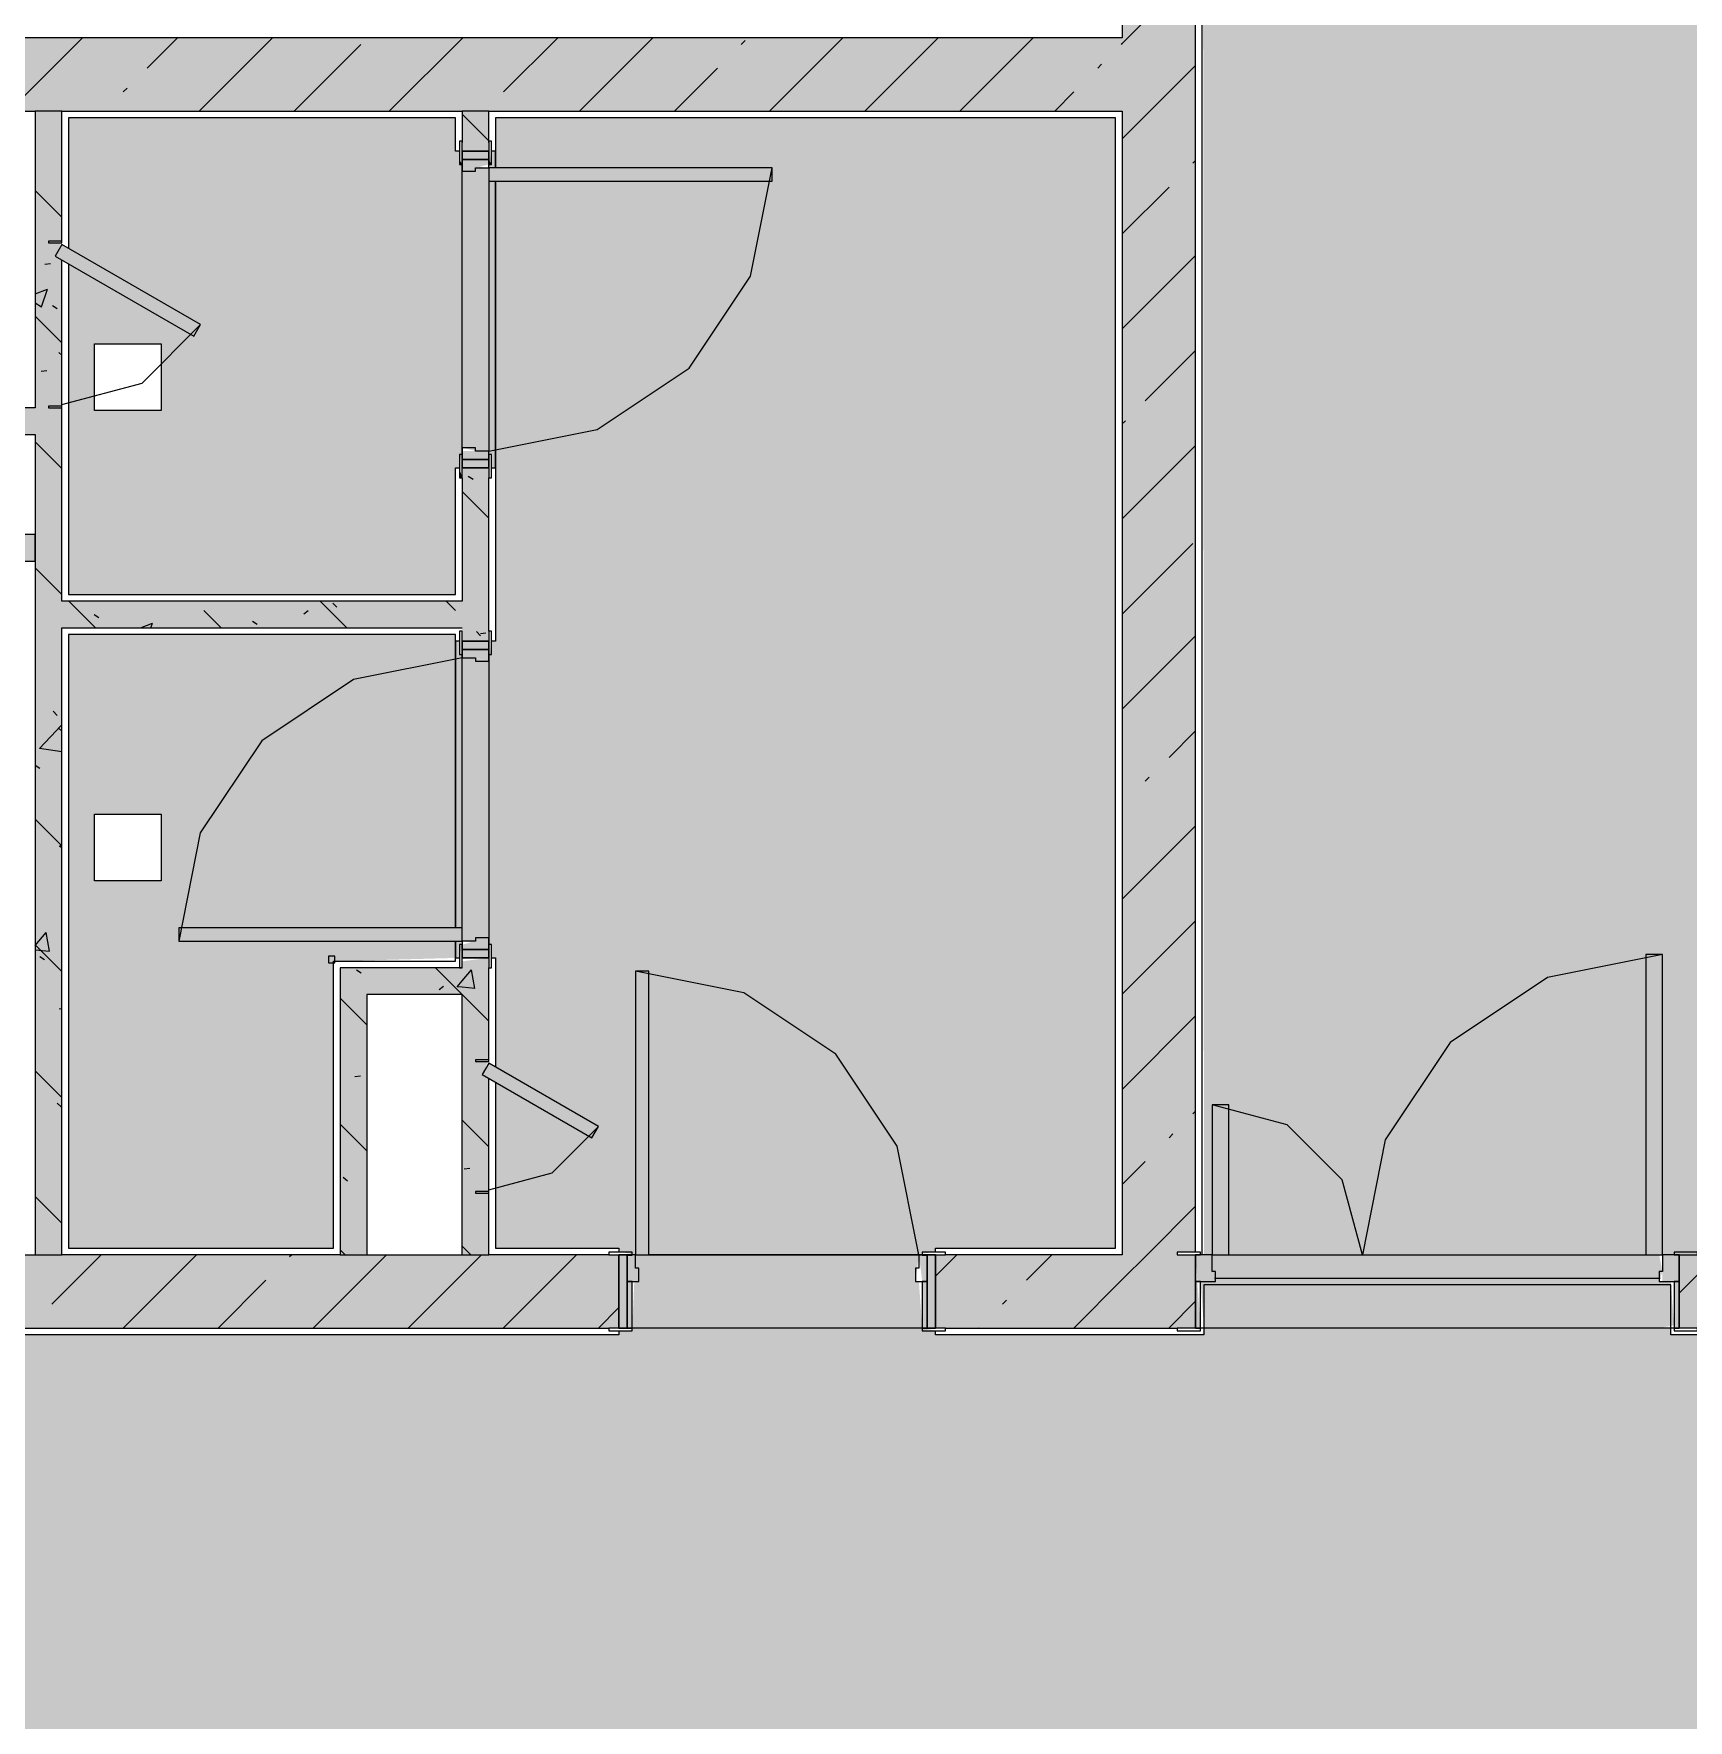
# Model space of a CAD drawing. Header units: millimetres. Extents: x -3817 to 677485, y -22715 to 103890.
# Drawn here: x -443.77 to -404.7, y -19507.63 to -19467.8 of the extents above; entities that cross this region are included whole.
import ezdxf

# ---------------------------------------------------------------- set-up
doc = ezdxf.new("R2010")
doc.units = ezdxf.units.MM
doc.layers.add('PDF _Геометрия', color=7, linetype='Continuous', true_color=0x1d1d1d)
doc.layers.add('PDF _Сплошная заливка', color=7, linetype='Continuous', true_color=0xffffff)

msp = doc.modelspace()

# ---------------------------------------------------------------- hatches: boundary and pattern name
at = {"layer": 'PDF _Сплошная заливка', "transparency": 33554559}
h = msp.add_hatch(color=256, dxfattribs=at)
h.paths.add_polyline_path([(-412.0853447175659, -19496.63265699702), (-405.6991599953435, -19496.63265699702), (-405.6991599953435, -19489.54630560814), (-405.3054836064548, -19489.54630560814), (-405.3054836064548, -19496.63265699702), (-404.2818724953436, -19496.63265699702), (-404.2818724953436, -19463.95273894147), (-397.0380586064548, -19463.95273894147), (-397.0380586064548, -19451.87829033036), (-401.5260933286768, -19451.87829033036), (-401.5260933286768, -19435.38286116369), (-414.1240461064549, -19435.38286116369), (-414.124554439788, -19437.50086533036), (-416.1712238842324, -19437.50086533036), (-416.1318474953437, -19496.63265699702), (-415.9350099953435, -19496.63265699702), (-415.9350099953435, -19493.08948199702), (-415.5413336064548, -19493.08948199702), (-415.5413336064548, -19496.63265699702), (-414.8421419397882, -19496.63265699702)], flags=0)
h.paths.add_polyline_path([(-400.4237724953437, -19449.58311394147), (-387.5895627731215, -19449.54767921925), (-387.5895627731215, -19437.50485005258), (-388.140743328677, -19437.50485005258), (-388.219454439788, -19435.37497783035), (-400.4237724953437, -19435.37497783035), (-400.4237724953437, -19446.69649033036)], flags=0)
for points in [[(-416.7617822175657, -19496.63265699702), (-416.7617822175657, -19496.5696722748), (-416.328729439788, -19496.5696722748), (-416.328729439788, -19437.34344588591), (-418.0609405508992, -19437.34344588591), (-418.0609405508992, -19496.63265699702)], [(-418.0609405508992, -19469.62570283036), (-418.0609405508992, -19467.89349171925), (-467.8229461064548, -19467.89349171925), (-467.8229461064548, -19469.62570283036), (-418.1591474953436, -19469.62570283036)], [(-443.729318328677, -19496.63265699702), (-443.0994266620103, -19496.63265699702), (-443.0994266620103, -19473.13886949702), (-443.2568891620103, -19473.04799449702), (-443.0994266620103, -19472.69644866369), (-443.0994266620103, -19469.62570283036), (-443.729318328677, -19469.62570283036), (-443.729318328677, -19496.47515283036)], [(-443.8867794397881, -19477.2632347748), (-443.729318328677, -19477.2632347748), (-443.729318328677, -19476.63338616369), (-467.8229461064548, -19476.63338616369), (-467.8229461064548, -19477.2632347748), (-444.4312641620104, -19477.2632347748)], [(-443.729318328677, -19480.25531394147), (-443.729318328677, -19479.62538060813), (-444.9103905508991, -19479.62538060813), (-444.9103905508991, -19480.25531394147), (-443.8867794397881, -19480.25531394147)], [(-433.6512697175658, -19481.82917366369), (-433.6512697175658, -19481.19924033036), (-443.0994266620103, -19481.19924033036), (-443.0994266620103, -19481.82917366369), (-433.808730828677, -19481.82917366369)], [(-433.808730828677, -19490.49116394147), (-433.6512697175658, -19490.49116394147), (-433.6512697175658, -19489.86123060813), (-436.5300086064549, -19489.86123060813), (-436.5300086064549, -19490.49116394147), (-435.7658836064547, -19490.49116394147)], [(-433.0213780508993, -19496.63265699702), (-433.0213780508993, -19492.46895838591), (-433.1788405508992, -19492.37799866369), (-433.0213780508993, -19492.02653755258), (-433.0213780508993, -19489.86123060813), (-433.6512697175658, -19489.86123060813), (-433.6512697175658, -19496.63265699702)], [(-435.9455974953435, -19496.63265699702), (-435.9001183286769, -19496.59874866369), (-435.9001183286769, -19490.49116394147), (-436.5300086064549, -19490.49116394147), (-436.5300086064549, -19496.63265699702)], [(-405.3842349953436, -19498.36486949702), (-405.0298919397881, -19498.30120560814), (-405.1086447175658, -19497.26259171925), (-405.3842349953436, -19497.26259171925), (-405.3054836064548, -19497.0263347748), (-405.3842349953436, -19496.63265699702), (-415.9350099953435, -19496.63265699702), (-415.9350099953435, -19497.26259171925), (-416.2106002731216, -19497.26259171925), (-416.1318474953437, -19498.36486949702), (-405.6991599953435, -19498.36486949702)]]:
    msp.add_hatch(color=256, dxfattribs=at).paths.add_polyline_path(points)
h = msp.add_hatch(color=256, dxfattribs=at)
h.paths.add_polyline_path([(-433.0213780508993, -19470.96339033035), (-432.8638738842324, -19470.96339033035), (-432.8638738842324, -19470.56971255258), (-432.9583502731216, -19470.56971255258), (-433.0213780508993, -19470.88463755258)], flags=0)
h.paths.add_polyline_path([(-440.7576266620104, -19481.04181949702), (-433.808730828677, -19481.04181949702), (-433.808730828677, -19478.04974171925), (-433.714254439788, -19478.04974171925), (-433.6512697175658, -19477.57731255258), (-432.9583502731216, -19477.73481671925), (-432.9583502731216, -19478.04974171925), (-432.8638738842324, -19478.04974171925), (-432.8638738842324, -19471.27831394147), (-433.0213780508993, -19471.27831394147), (-433.0213780508993, -19470.96339033035), (-433.714254439788, -19470.88463755258), (-433.714254439788, -19470.56971255258), (-433.808730828677, -19470.56971255258), (-433.808730828677, -19469.78320699702), (-442.9419224953435, -19469.78320699702), (-442.9419224953435, -19472.86616116369), (-439.8263738842325, -19474.66491810813), (-439.9838363842325, -19474.93771116369), (-442.9419224953435, -19473.22982921924), (-442.9419224953435, -19481.04181949702)], flags=0)
h.paths.add_polyline_path([(-441.5734211064548, -19476.69933894147), (-442.3323752731214, -19476.69933894147), (-442.3323752731214, -19475.12454588591), (-440.7576266620104, -19475.12454588591), (-440.7576266620104, -19476.69933894147)], flags=0)
h = msp.add_hatch(color=256, dxfattribs=at)
h.paths.add_polyline_path([(-433.6512697175658, -19489.23044866369), (-433.808730828677, -19489.23044866369), (-433.808730828677, -19489.62412644147), (-433.714254439788, -19489.62412644147), (-433.6512697175658, -19489.30920144147)], flags=0)
h.paths.add_polyline_path([(-423.0244127731214, -19496.63265699702), (-422.4702224953435, -19496.5696722748), (-422.4702224953435, -19496.47515283036), (-418.2184030508993, -19496.47515283036), (-418.2184030508993, -19469.78320699702), (-432.8638738842324, -19469.78320699702), (-432.8638738842324, -19470.96339033035), (-426.3286613842324, -19470.96339033035), (-426.3286613842324, -19471.27831394147), (-432.8638738842324, -19471.27831394147), (-432.8638738842324, -19482.14409866369), (-432.9583502731216, -19482.14409866369), (-433.0213780508993, -19482.61652783036), (-433.714254439788, -19482.4590222748), (-433.714254439788, -19482.14409866369), (-433.808730828677, -19482.14409866369), (-433.808730828677, -19488.91552505258), (-433.6512697175658, -19488.91552505258), (-433.6512697175658, -19489.23044866369), (-432.9583502731216, -19489.30920144147), (-432.9583502731216, -19489.62412644147), (-432.8638738842324, -19489.62412644147), (-432.8638738842324, -19492.19616394147), (-430.4301808286768, -19493.60124449702), (-430.5876863842325, -19493.87403755258), (-432.8638738842324, -19492.55983199702), (-432.8638738842324, -19496.47515283036), (-429.950291939788, -19496.47515283036), (-429.9101113842326, -19496.5696722748), (-429.5565724953435, -19496.63265699702), (-429.5565724953435, -19489.93998338591), (-429.2416488842325, -19489.93998338591), (-429.2416488842325, -19496.63265699702), (-423.4717919397881, -19496.63265699702)], flags=0)
h = msp.add_hatch(color=256, dxfattribs=at)
h.paths.add_polyline_path([(-433.0213780508993, -19489.86123060813), (-433.0213780508993, -19489.62412644147), (-433.6512697175658, -19489.70372644147), (-433.6512697175658, -19489.86123060813), (-433.1788405508992, -19489.86123060813)], flags=0)
h.paths.add_polyline_path([(-433.6512697175658, -19482.14409866369), (-433.0213780508993, -19482.14409866369), (-433.0213780508993, -19478.04974171925), (-433.6512697175658, -19478.04974171925), (-433.6512697175658, -19481.98659310813)], flags=0)
h.paths.add_polyline_path([(-433.0213780508993, -19470.56971255258), (-433.0213780508993, -19469.62570283036), (-433.6512697175658, -19469.62570283036), (-433.6512697175658, -19470.56971255258)], flags=0)
at = {"layer": 'PDF _Сплошная заливка', "true_color": 0xe2e2e2, "transparency": 33554559}
h = msp.add_hatch(color=254, dxfattribs=at)
h.paths.add_polyline_path([(-433.6512697175658, -19477.85290283036), (-433.0213780508993, -19477.85290283036), (-433.0213780508993, -19477.65606394147), (-433.6512697175658, -19477.65606394147)], flags=0)
h.paths.add_polyline_path([(-433.6512697175658, -19471.04214171924), (-433.0213780508993, -19470.88463755258), (-433.0213780508993, -19470.76655144147), (-433.6512697175658, -19470.76655144147), (-433.6512697175658, -19470.96339033035)], flags=0)
for points in [[(-426.3286613842324, -19471.27831394147), (-426.3286613842324, -19470.96339033035), (-433.0213780508993, -19470.96339033035), (-433.0213780508993, -19471.27831394147), (-431.2067266620102, -19471.27831394147)], [(-439.9838363842325, -19474.93771116369), (-439.8263738842325, -19474.66491810813), (-443.0994266620103, -19472.77520144147), (-443.2568891620103, -19473.04799449702), (-440.2436599953435, -19474.78766671925)], [(-430.5876863842325, -19493.87403755258), (-430.4301808286768, -19493.60124449702), (-433.0213780508993, -19492.10529033036), (-433.1788405508992, -19492.37799866369), (-431.2067266620102, -19493.51664310813)], [(-416.2175933286769, -19498.36486949702), (-416.2106002731216, -19498.36486949702), (-416.2882933286769, -19497.26259171925), (-416.328729439788, -19497.26259171925), (-416.328729439788, -19498.36486949702)], [(-405.0298919397881, -19498.36486949702), (-404.911805828677, -19498.36486949702), (-404.911805828677, -19497.26259171925), (-405.0298919397881, -19497.26259171925), (-405.0298919397881, -19498.30120560814)]]:
    msp.add_hatch(color=254, dxfattribs=at).paths.add_polyline_path(points)
at = {"layer": 'PDF _Сплошная заливка', "transparency": 33554559}
h = msp.add_hatch(color=256, dxfattribs=at)
h.paths.add_polyline_path([(-439.3889974953436, -19496.47515283036), (-436.6875141620103, -19496.47515283036), (-436.6875141620103, -19489.70372644147), (-433.808730828677, -19489.62412644147), (-433.808730828677, -19489.23044866369), (-440.3439433286769, -19489.23044866369), (-440.3439433286769, -19488.91552505258), (-433.808730828677, -19488.91552505258), (-433.808730828677, -19481.98659310813), (-442.9419224953435, -19481.98659310813), (-442.9419224953435, -19496.47515283036)], flags=0)
h.paths.add_polyline_path([(-440.7576266620104, -19487.80129449702), (-442.3323752731214, -19487.80129449702), (-442.3323752731214, -19486.22650283036), (-440.7576266620104, -19486.22650283036), (-440.7576266620104, -19487.0653972748)], flags=0)
at = {"layer": 'PDF _Сплошная заливка', "true_color": 0xe2e2e2, "transparency": 33554559}
h = msp.add_hatch(color=254, dxfattribs=at)
h.paths.add_polyline_path([(-433.6512697175658, -19489.42728755258), (-433.0213780508993, -19489.42728755258), (-433.0213780508993, -19489.1516972748), (-433.6512697175658, -19489.30920144147)], flags=0)
h.paths.add_polyline_path([(-433.0213780508993, -19482.61652783036), (-433.0213780508993, -19482.34093616369), (-433.6512697175658, -19482.34093616369), (-433.6512697175658, -19482.53777505258), (-433.3363016620101, -19482.53777505258)], flags=0)
at = {"layer": 'PDF _Сплошная заливка', "transparency": 33554559}
h = msp.add_hatch(color=256, dxfattribs=at)
h.paths.add_polyline_path([(-373.0815905508994, -19499.78215560813), (-372.9477377731214, -19499.86090838591), (-372.9477377731214, -19499.78215560813)], flags=0)
h.paths.add_polyline_path([(-472.1181683286768, -19520.41136116369), (-459.7917363842325, -19520.41136116369), (-459.7917363842325, -19520.25385560813), (-439.9105516620102, -19520.25385560813), (-439.9105516620102, -19513.3250097748), (-439.5168752731215, -19513.3250097748), (-439.5168752731215, -19520.25385560813), (-430.0683780508994, -19520.25385560813), (-430.0683780508994, -19517.26186255258), (-429.6747016620102, -19517.26186255258), (-429.6747016620102, -19520.25385560813), (-412.0774599953436, -19520.25385560813), (-412.0774599953436, -19518.11584588591), (-388.8493877731214, -19518.11584588591), (-388.8493877731214, -19514.58479171924), (-382.8772252731214, -19514.58479171924), (-382.8772252731214, -19510.01800560813), (-382.5623002731213, -19510.01800560813), (-382.5623002731213, -19514.58479171924), (-373.0815905508994, -19514.58479171924), (-373.1051988842325, -19514.03361116369), (-372.7902752731216, -19514.03361116369), (-372.7902752731216, -19514.42728755258), (-371.845416939788, -19514.42728755258), (-371.845416939788, -19514.58479171924), (-371.5271433286771, -19514.58479171924), (-371.5271433286771, -19498.52237366369), (-371.6846058286769, -19498.52237366369), (-371.6846058286769, -19499.78215560813), (-371.845416939788, -19499.86090838591), (-371.845416939788, -19500.17583338591), (-372.7902752731216, -19500.17583338591), (-372.7902752731216, -19500.49075699702), (-373.1051988842325, -19500.49075699702), (-373.1051988842325, -19499.78215560813), (-373.2593558286769, -19499.78215560813), (-373.2593558286769, -19498.52237366369), (-373.6530322175659, -19498.52237366369), (-373.6530322175659, -19503.08907505258), (-373.9679988842327, -19503.08907505258), (-373.9679988842327, -19498.52237366369), (-381.369316939788, -19498.52237366369), (-381.369316939788, -19503.08907505258), (-381.6842836064548, -19503.08907505258), (-381.6842836064548, -19498.52237366369), (-389.7942030508993, -19498.52237366369), (-389.7942030508993, -19501.90804449702), (-390.1879224953436, -19501.90804449702), (-390.1879224953436, -19498.52237366369), (-400.0300530508994, -19498.52237366369), (-400.0300530508994, -19505.45122088591), (-400.4237724953437, -19505.45122088591), (-400.4237724953437, -19498.52237366369), (-405.1086447175658, -19498.52237366369), (-405.1086447175658, -19498.36486949702), (-416.1318474953437, -19498.36486949702), (-416.1712238842324, -19498.52237366369), (-422.4702224953435, -19498.52237366369), (-422.4702224953435, -19498.42785421924), (-422.7851891620103, -19498.36486949702), (-422.8638988842326, -19497.26259171925), (-422.9426502731212, -19497.26259171925), (-422.8638988842326, -19496.63265699702), (-429.5565724953435, -19496.63265699702), (-429.6353252731215, -19498.42785421924), (-429.950291939788, -19498.42785421924), (-429.950291939788, -19498.52237366369), (-444.8316377731214, -19498.52237366369), (-444.8717349953436, -19498.42785421924), (-445.146604439788, -19498.36486949702), (-445.2253155508993, -19497.42001116369), (-445.3040669397881, -19497.42001116369), (-445.2253155508993, -19496.79016255258), (-452.7053849953436, -19496.79016255258), (-452.7840947175659, -19498.42785421924), (-453.0990613842325, -19498.42785421924), (-453.0990613842325, -19498.52237366369), (-459.1618447175658, -19498.52237366369), (-459.1618447175658, -19503.08907505258), (-459.4767697175657, -19503.08907505258), (-459.4767697175657, -19498.52237366369), (-466.1033224953435, -19498.52237366369), (-466.1033224953435, -19503.08907505258), (-466.4182891620103, -19503.08907505258), (-466.4182891620103, -19498.52237366369), (-478.0981724953435, -19498.52237366369), (-478.0981724953435, -19505.45122088591), (-478.4131391620103, -19505.45122088591), (-478.4525155508991, -19498.52237366369), (-497.5541877731214, -19498.52237366369), (-497.5541877731214, -19512.77382783036), (-479.6335447175659, -19512.77382783036), (-479.6335447175659, -19520.25385560813), (-476.3265836064547, -19520.25385560813), (-476.2569877731214, -19520.41136116369), (-472.9341308286771, -19520.41136116369)], flags=0)
h = msp.add_hatch(color=256, dxfattribs=at)
h.paths.add_polyline_path([(-418.2184030508993, -19498.36486949702), (-418.0609405508992, -19498.36486949702), (-418.0609405508992, -19496.63265699702), (-422.4702224953435, -19496.63265699702), (-422.4702224953435, -19498.36486949702), (-418.9332766620105, -19498.36486949702)], flags=0)
h.paths.add_polyline_path([(-436.6875141620103, -19498.36486949702), (-429.950291939788, -19498.36486949702), (-429.950291939788, -19496.63265699702), (-444.8316377731214, -19496.63265699702), (-444.8316377731214, -19496.72717644147), (-444.8316377731214, -19496.79016255258), (-444.8316377731214, -19498.36486949702), (-438.2676891620104, -19498.36486949702)], flags=0)
at = {"layer": 'PDF _Сплошная заливка', "true_color": 0xe2e2e2, "transparency": 33554559}
h = msp.add_hatch(color=254, dxfattribs=at)
h.paths.add_polyline_path([(-422.6670599953436, -19497.26259171925), (-422.6670599953436, -19496.63265699702), (-422.8638988842326, -19496.63265699702), (-422.7851891620103, -19497.26259171925)], flags=0)
h.paths.add_polyline_path([(-429.7534113842325, -19497.26259171925), (-429.4778627731214, -19497.26259171925), (-429.5565724953435, -19496.63265699702), (-429.7534113842325, -19496.68241810813), (-429.7534113842325, -19496.93800283036)], flags=0)
at = {"layer": 'PDF _Сплошная заливка', "transparency": 33554559}
h = msp.add_hatch(color=256, dxfattribs=at)
h.paths.add_polyline_path([(-402.5686919397881, -19498.36486949702), (-402.3921988842326, -19498.36486949702), (-402.3921988842326, -19496.63265699702), (-404.911805828677, -19496.63265699702), (-404.911805828677, -19498.36486949702), (-404.1244099953437, -19498.36486949702)], flags=0)
h.paths.add_polyline_path([(-416.7617822175657, -19498.36486949702), (-416.328729439788, -19498.36486949702), (-416.328729439788, -19496.63265699702), (-418.0609405508992, -19496.63265699702), (-418.0609405508992, -19498.36486949702)], flags=0)
at = {"layer": 'PDF _Сплошная заливка', "true_color": 0xe2e2e2, "transparency": 33554559}
h = msp.add_hatch(color=254, dxfattribs=at)
h.paths.add_polyline_path([(-415.9350099953435, -19497.26259171925), (-415.8563002731214, -19497.26259171925), (-415.9350099953435, -19497.0263347748), (-415.9350099953435, -19496.63265699702), (-416.328729439788, -19496.63265699702), (-416.2882933286769, -19497.26259171925), (-416.1318474953437, -19497.26259171925)], flags=0)
h.paths.add_polyline_path([(-404.911805828677, -19497.26259171925), (-404.911805828677, -19496.63265699702), (-405.3054836064548, -19496.63265699702), (-405.3054836064548, -19497.26259171925), (-405.0298919397881, -19497.26259171925)], flags=0)

# ---------------------------------------------------------------- linework, layer by layer
at = {"layer": 'PDF _Геометрия', "color": 7, "lineweight": 9}
for points in [[(-416.328729439788, -19496.5696722748), (-416.328729439788, -19437.34344588591), (-416.0925141620103, -19437.34344588591), (-414.1240461064549, -19437.34344588591), (-414.1240461064549, -19435.37497783035), (-414.1240461064549, -19434.13096255258)], [(-418.0799711064546, -19468.05141949702), (-418.0609405508992, -19468.03234588591), (-416.328729439788, -19466.3001347748)], [(-444.3491641620103, -19469.62570283036), (-442.6169516620103, -19467.89349171925)], [(-441.0910738842326, -19468.61260421924), (-440.3719599953436, -19467.89349171925)], [(-439.8592224953436, -19469.62570283036), (-438.1269683286769, -19467.89349171925)], [(-435.3692391620102, -19469.62570283036), (-433.6370280508991, -19467.89349171925)], [(-432.6723752731214, -19469.17387366369), (-431.3920363842326, -19467.89349171925)], [(-430.8792558286768, -19469.62570283036), (-429.1470447175659, -19467.89349171925)], [(-427.0599391620103, -19468.05141949702), (-426.9666058286771, -19467.95808616369)], [(-426.3893141620101, -19469.62570283036), (-424.6570599953436, -19467.89349171925)], [(-424.1443224953437, -19469.62570283036), (-422.4120683286769, -19467.89349171925)], [(-421.899330828677, -19469.62570283036), (-420.1671197175658, -19467.89349171925)], [(-437.6142308286771, -19469.62570283036), (-436.0398627731215, -19468.05141949702)], [(-428.6342641620104, -19469.62570283036), (-427.6211655508991, -19468.61260421924)], [(-418.6412405508991, -19468.61260421924), (-418.5479072175658, -19468.51927088591)], [(-418.0609405508992, -19470.27733755258), (-416.328729439788, -19468.54512644147)], [(-441.6523419397881, -19469.17387366369), (-441.5590099953438, -19469.08054033036)], [(-419.6543391620103, -19469.62570283036), (-419.2024669397881, -19469.17387366369)], [(-443.0994266620103, -19469.62570283036), (-443.729318328677, -19469.62570283036)], [(-443.0994266620103, -19472.69644866369), (-443.0994266620103, -19469.62570283036), (-433.6512697175658, -19469.62570283036), (-433.6512697175658, -19470.36745005258)], [(-433.0213780508993, -19469.62570283036), (-433.6512697175658, -19469.62570283036)], [(-433.0213780508993, -19470.36745005258), (-433.0213780508993, -19469.62570283036), (-418.0609405508992, -19469.62570283036), (-418.0609405508992, -19496.63265699702), (-422.2340072175657, -19496.63265699702)], [(-433.6512697175658, -19470.56971255258), (-433.0213780508993, -19470.56971255258)], [(-416.3962488842326, -19470.85759588591), (-416.328729439788, -19470.79003338591)], [(-433.6512697175658, -19477.73481671925), (-433.6512697175658, -19470.88463755258)], [(-433.0213780508993, -19470.96339033035), (-433.0213780508993, -19477.65606394147)], [(-418.0609405508992, -19472.52232921925), (-416.957518328677, -19471.41886533036)], [(-433.6512697175658, -19478.28599866369), (-433.6512697175658, -19481.19924033036), (-443.0994266620103, -19481.19924033036), (-443.0994266620103, -19476.63338616369), (-443.0994266620103, -19473.13886949702)], [(-418.0609405508992, -19474.76723616369), (-416.328729439788, -19473.03502505258)], [(-417.5187447175658, -19476.47003199702), (-416.328729439788, -19475.28001671925)], [(-418.0609405508992, -19477.01222783036), (-417.9866391620103, -19476.93796949702)], [(-465.0010016620104, -19484.74334866369), (-465.0010016620104, -19477.2632347748), (-443.729318328677, -19477.2632347748), (-443.729318328677, -19496.63265699702), (-443.0994266620103, -19496.63265699702)], [(-418.0609405508992, -19479.25721949702), (-416.328729439788, -19477.52500838591)], [(-433.0213780508993, -19478.04974171925), (-433.6512697175658, -19478.04974171925)], [(-433.0213780508993, -19481.90792644147), (-433.0213780508993, -19478.28599866369)], [(-418.0609405508992, -19481.50221116369), (-416.3962488842326, -19479.83756255258)], [(-436.5300086064549, -19496.63265699702), (-443.0994266620103, -19496.63265699702), (-443.0994266620103, -19481.82917366369), (-433.6512697175658, -19481.82917366369)], [(-433.6512697175658, -19482.14409866369), (-433.0213780508993, -19482.14409866369)], [(-418.0609405508992, -19483.74720283036), (-416.328729439788, -19482.01499171925)], [(-433.6512697175658, -19489.23044866369), (-433.6512697175658, -19482.4590222748)], [(-433.0213780508993, -19482.4590222748), (-433.0213780508993, -19489.30920144147)], [(-416.957518328677, -19484.88873060813), (-416.328729439788, -19484.25998338591)], [(-417.5187447175658, -19485.45000005258), (-417.4254113842326, -19485.35666671924)], [(-418.0609405508992, -19488.23718755258), (-416.328729439788, -19486.50497505258)], [(-418.0609405508992, -19490.48217921925), (-416.328729439788, -19488.74996671925)], [(-433.6512697175658, -19489.86123060813), (-436.5300086064549, -19489.86123060813), (-436.5300086064549, -19490.49116394147), (-436.5300086064549, -19496.63265699702), (-435.9001183286769, -19496.63265699702), (-433.6512697175658, -19496.63265699702), (-433.6512697175658, -19495.17603616369), (-433.6512697175658, -19492.02653755258), (-433.6512697175658, -19490.49116394147), (-435.9001183286769, -19490.49116394147), (-435.9001183286769, -19496.63265699702)], [(-433.0213780508993, -19489.62412644147), (-433.6512697175658, -19489.62412644147)], [(-433.0213780508993, -19492.02653755258), (-433.0213780508993, -19489.86123060813)], [(-418.0609405508992, -19492.72717088591), (-416.328729439788, -19490.99495838591)], [(-430.1865072175658, -19496.63265699702), (-433.0213780508993, -19496.63265699702), (-433.0213780508993, -19495.17603616369), (-433.0213780508993, -19492.46895838591)], [(-416.3962488842326, -19493.30742783035), (-416.328729439788, -19493.23995005258)], [(-416.957518328677, -19493.8686972748), (-416.8641433286771, -19493.77536394147)], [(-418.0609405508992, -19494.97216255258), (-417.5187447175658, -19494.42996671925)], [(-404.911805828677, -19497.53792783036), (-404.0065363842325, -19496.63265699702), (-402.3921988842326, -19495.01827783036)], [(-419.2086974953436, -19498.36486949702), (-418.0609405508992, -19497.21715421924), (-417.4764447175658, -19496.63265699702), (-416.328729439788, -19495.48494171925)], [(-452.7840947175659, -19496.79016255258), (-445.2253155508993, -19496.79016255258), (-445.2253155508993, -19496.63265699702), (-444.8316377731214, -19496.63265699702), (-444.8316377731214, -19496.72717644147), (-444.8316377731214, -19496.63265699702), (-443.729318328677, -19496.63265699702)], [(-443.3360655508991, -19497.79741116369), (-442.1713099953436, -19496.63265699702)], [(-441.6585308286769, -19498.36486949702), (-439.9263183286771, -19496.63265699702)], [(-437.7235849953436, -19496.67495838591), (-437.6813266620102, -19496.63265699702)], [(-437.1685474953438, -19498.36486949702), (-435.4363349953437, -19496.63265699702)], [(-434.9173669397881, -19498.35868060813), (-433.191343328677, -19496.63265699702)], [(-433.6512697175658, -19496.63265699702), (-433.0213780508993, -19496.63265699702)], [(-432.6786058286771, -19498.36486949702), (-430.9463516620103, -19496.63265699702)], [(-429.950291939788, -19498.36486949702), (-429.950291939788, -19496.63265699702)], [(-429.2416488842325, -19496.63265699702), (-422.7851891620103, -19496.63265699702)], [(-422.4702224953435, -19497.13645144147), (-421.9664280508991, -19496.63265699702)], [(-422.4702224953435, -19496.63265699702), (-422.4702224953435, -19498.36486949702)], [(-420.3249627731216, -19497.23614310813), (-419.7214363842327, -19496.63265699702)], [(-416.328729439788, -19498.36486949702), (-416.328729439788, -19496.63265699702)], [(-415.5413336064548, -19496.63265699702), (-405.3054836064548, -19496.63265699702)], [(-404.911805828677, -19496.63265699702), (-404.911805828677, -19498.36486949702)], [(-439.4135391620102, -19498.36486949702), (-438.284854439788, -19497.23614310813)], [(-430.4336141620101, -19498.36486949702), (-429.950291939788, -19497.88150421924)], [(-420.886232217566, -19497.79741116369), (-420.7928988842325, -19497.70407921925)], [(-416.9637058286771, -19498.36486949702), (-416.328729439788, -19497.72984866369)], [(-444.5954238842326, -19498.36486949702), (-430.1865072175658, -19498.36486949702)], [(-422.7851891620103, -19498.36486949702), (-429.6353252731215, -19498.36486949702)], [(-422.2340072175657, -19498.36486949702), (-418.0609405508992, -19498.36486949702), (-416.7617822175657, -19498.36486949702)], [(-421.4536474953436, -19498.36486949702), (-421.4474586064548, -19498.35868060813)], [(-405.0298919397881, -19498.36486949702), (-416.2106002731216, -19498.36486949702)]]:
    msp.add_lwpolyline(points, dxfattribs=at)
at = {"layer": 'PDF _Геометрия', "color": 253, "lineweight": 9, "true_color": 0xaaaaaa}
for points in [[(-416.1712238842324, -19496.63265699702), (-416.1712238842324, -19437.50086533036), (-414.124554439788, -19437.50086533036), (-414.124554439788, -19437.34344588591), (-414.8421419397882, -19437.34344588591)], [(-433.714254439788, -19470.56971255258), (-433.808730828677, -19470.56971255258), (-433.808730828677, -19469.78320699702), (-442.9419224953435, -19469.78320699702), (-442.9419224953435, -19472.86616116369)], [(-422.4702224953435, -19496.5696722748), (-422.4702224953435, -19496.47515283036), (-418.2184030508993, -19496.47515283036), (-418.2184030508993, -19469.78320699702), (-432.8638738842324, -19469.78320699702), (-432.8638738842324, -19470.96339033035), (-432.8638738842324, -19470.56971255258), (-432.9583502731216, -19470.56971255258)], [(-433.0213780508993, -19477.65606394147), (-430.4601905508994, -19477.14659033035), (-428.2889072175658, -19475.69581810814), (-426.8381349953436, -19473.52457783036), (-426.3286613842324, -19470.96339033035)], [(-432.9583502731216, -19478.04974171925), (-432.8638738842324, -19478.04974171925), (-432.8638738842324, -19471.27831394147), (-432.8638738842324, -19482.14409866369), (-432.9583502731216, -19482.14409866369)], [(-442.9419224953435, -19473.22982921924), (-442.9419224953435, -19481.04181949702), (-433.808730828677, -19481.04181949702), (-433.808730828677, -19478.04974171925), (-433.714254439788, -19478.04974171925)], [(-443.0994266620103, -19476.5546347748), (-441.2097099953435, -19476.0482972748), (-439.8263738842325, -19474.66491810813)], [(-433.714254439788, -19482.14409866369), (-433.808730828677, -19482.14409866369), (-433.808730828677, -19488.91552505258), (-433.808730828677, -19481.98659310813), (-442.9419224953435, -19481.98659310813), (-442.9419224953435, -19496.47515283036), (-436.6875141620103, -19496.47515283036), (-436.6875141620103, -19489.70372644147), (-433.808730828677, -19489.70372644147), (-433.808730828677, -19489.23044866369), (-433.808730828677, -19489.62412644147), (-433.714254439788, -19489.62412644147)], [(-433.6512697175658, -19482.53777505258), (-436.2124141620102, -19483.04724866369), (-438.3836974953438, -19484.49802088591), (-439.8344697175658, -19486.66926116369), (-440.3439433286769, -19489.23044866369)], [(-432.9583502731216, -19489.62412644147), (-432.8638738842324, -19489.62412644147), (-432.8638738842324, -19492.19616394147)], [(-405.3054836064548, -19489.54630560814), (-408.0173086064547, -19490.08570421924), (-410.3163002731214, -19491.62184033036), (-411.8524363842325, -19493.92083199702), (-412.3918336064548, -19496.63265699702), (-412.8665516620104, -19494.86102783036), (-414.1634224953436, -19493.56420005258), (-415.9350099953435, -19493.08948199702)], [(-422.8638988842326, -19496.63265699702), (-423.3733724953436, -19494.07146949702), (-424.824144717566, -19491.90022921925), (-426.9954280508991, -19490.44945699702), (-429.5565724953435, -19489.93998338591)], [(-432.8638738842324, -19492.55983199702), (-432.8638738842324, -19496.47515283036), (-429.950291939788, -19496.47515283036), (-429.950291939788, -19496.5696722748)], [(-433.0213780508993, -19495.0972847748), (-431.5253377731215, -19494.69640144147), (-430.4301808286768, -19493.60124449702)], [(-400.8174488842324, -19498.42785421924), (-400.8174488842324, -19498.52237366369), (-400.4237724953437, -19498.52237366369), (-405.1086447175658, -19498.52237366369), (-405.1086447175658, -19497.34117366369), (-416.1318474953437, -19497.34117366369), (-416.1318474953437, -19498.52237366369), (-422.4702224953435, -19498.52237366369), (-422.4702224953435, -19498.42785421924)], [(-415.8825794397881, -19497.18366949702), (-405.3579141620103, -19497.18366949702)], [(-429.950291939788, -19498.42785421924), (-429.950291939788, -19498.52237366369), (-444.8316377731214, -19498.52237366369), (-444.8316377731214, -19498.42785421924)]]:
    msp.add_lwpolyline(points, dxfattribs=at)
at = {"layer": 'PDF _Геометрия', "color": 7, "lineweight": 9}
for points in [[(-418.0609405508992, -19463.95663894147), (-418.0609405508992, -19467.89349171925), (-444.8316377731214, -19467.89349171925), (-444.8316377731214, -19463.95663894147)], [(-451.6739336064547, -19469.62570283036), (-451.0440002731214, -19469.62570283036), (-443.729318328677, -19469.62570283036), (-443.729318328677, -19472.69644866369), (-443.729318328677, -19476.63338616369), (-451.0440002731214, -19476.63338616369), (-451.0440002731214, -19469.62570283036)], [(-444.9103905508991, -19479.62538060813), (-444.9103905508991, -19477.2632347748), (-445.5402822175658, -19477.2632347748), (-445.5402822175658, -19480.25531394147), (-444.9103905508991, -19480.25531394147), (-443.729318328677, -19480.25531394147), (-443.729318328677, -19479.62538060813)], [(-436.8095836064547, -19489.7391597748), (-436.6560641620104, -19489.7391597748), (-436.6560641620104, -19489.58174033036), (-436.8095836064547, -19489.58174033036)]]:
    msp.add_lwpolyline(points, close=True, dxfattribs=at)
at = {"layer": 'PDF _Геометрия', "color": 8, "lineweight": 9, "true_color": 0x787878}
for points in [[(-433.0213780508993, -19470.32743755258), (-433.6512697175658, -19469.69758894147)], [(-443.0994266620103, -19472.12839866369), (-443.729318328677, -19471.49846533035)], [(-443.5021738842324, -19473.24042505258), (-443.371329439788, -19473.22321671925)], [(-443.729318328677, -19473.93876949702), (-443.4391461064547, -19473.82737921924)], [(-443.580968328677, -19474.25089588591), (-443.4390197175658, -19473.82797366369)], [(-443.729318328677, -19474.15035699702), (-443.5810530508993, -19474.25038755258)], [(-443.321780828677, -19474.21859866369), (-443.2104336064547, -19474.28955144147)], [(-443.0994266620103, -19475.09996255258), (-443.729318328677, -19474.47002921924)], [(-443.1720336064548, -19475.3233347748), (-443.0994266620103, -19475.38987921924)], [(-443.591268328677, -19475.77050144147), (-443.4604238842326, -19475.75329310813)], [(-443.0994266620103, -19478.06788199702), (-443.729318328677, -19477.43794866369)], [(-433.5044877731216, -19478.2503097748), (-433.3931836064548, -19478.32126255258)], [(-433.0213780508993, -19479.23857088591), (-433.6512697175658, -19478.60863616369)], [(-443.0994266620103, -19481.03944588591), (-443.729318328677, -19480.40951255258)], [(-442.3096988842326, -19481.82917366369), (-442.9395905508991, -19481.19924033036)], [(-442.3408530508991, -19481.51136671925), (-442.229505828677, -19481.58232088591)], [(-439.3381349953436, -19481.82917366369), (-439.7467308286768, -19481.42049310813)], [(-437.3876377731212, -19481.49907505258), (-437.2829030508992, -19481.4187972748)], [(-436.3702155508993, -19481.82917366369), (-437.000107217566, -19481.19924033036)], [(-436.7056127731214, -19481.24866116369), (-436.608294717566, -19481.33784033036)], [(-433.8072474953437, -19481.42049310813), (-434.028543328677, -19481.19924033036)], [(-441.2445516620103, -19481.82917366369), (-440.9640863842324, -19481.72151394147)], [(-440.999944717566, -19481.82917366369), (-440.9640016620103, -19481.72202366369)], [(-438.604229439788, -19481.66929588591), (-438.4928822175657, -19481.74016394147)], [(-434.8676072175658, -19481.82713894147), (-434.864469717566, -19481.82917366369)], [(-433.2132988842327, -19482.01448338591), (-433.3123113842325, -19481.91547088591)], [(-433.2197849953436, -19481.96014449702), (-433.0888974953436, -19481.94293616369)], [(-443.2114516620104, -19483.89529866369), (-443.3104211064547, -19483.79628616369)], [(-443.0994266620103, -19484.75962366369), (-443.6336113842326, -19484.67680283036), (-443.0994266620103, -19484.12002644147)], [(-443.1926752731215, -19484.18699588591), (-443.0994266620103, -19484.27244449702)], [(-443.729318328677, -19485.07209033036), (-443.6221252731214, -19485.14033060813)], [(-443.0994266620103, -19486.97893060813), (-443.729318328677, -19486.34899588591)], [(-443.0994266620103, -19487.02453755258), (-443.1573252731214, -19486.98545699702), (-443.0994266620103, -19486.9632472748)], [(-443.729318328677, -19489.33166533036), (-443.4720794397881, -19489.02504866369)], [(-443.3910391620102, -19489.46441671925), (-443.4719947175658, -19489.02564310813)], [(-443.0994266620103, -19489.94685005258), (-443.729318328677, -19489.31691533036)], [(-443.729318328677, -19489.43423894147), (-443.3911238842325, -19489.46382366369)], [(-443.6206836064548, -19489.58648755258), (-443.5093363842325, -19489.65744171925)], [(-436.1474377731215, -19489.9022597748), (-436.0360905508992, -19489.97321255258)], [(-433.0213780508993, -19491.11753755258), (-433.6512697175658, -19490.48760421924), (-434.2776419397881, -19489.86123060813)], [(-433.3498238842326, -19490.34230699702), (-433.6512697175658, -19490.31594310813), (-433.7682113842325, -19490.3056847748), (-433.6512697175658, -19490.1663222748), (-433.4307794397882, -19489.90353199702)], [(-433.3497391620103, -19490.34290005258), (-433.430694717566, -19489.90412505258)], [(-434.1924474953437, -19490.3717222748), (-434.087755828677, -19490.29135838591)], [(-435.9001183286769, -19491.20663199702), (-436.5300086064549, -19490.57669866369)], [(-443.1647419397882, -19490.8244847748), (-443.0994266620103, -19490.8159222748)], [(-443.0994266620103, -19492.91841394146), (-443.729318328677, -19492.28856533036)], [(-436.1821086064547, -19492.42360560814), (-436.0512641620103, -19492.40631255258)], [(-443.213316939788, -19493.05074171925), (-443.1159988842323, -19493.13992088591)], [(-433.0213780508993, -19494.0853722748), (-433.6512697175658, -19493.45552366369)], [(-435.9001183286769, -19494.17819588591), (-436.5300086064549, -19493.5483472748)], [(-433.6028224953436, -19494.60239033036), (-433.471978050899, -19494.5850972748)], [(-436.4579113842324, -19494.79965283036), (-436.3605947175658, -19494.88883199702)], [(-443.0994266620103, -19495.88633338591), (-443.729318328677, -19495.25640005258)], [(-436.4136183286769, -19496.63265699702), (-436.5300086064549, -19496.51618199702)], [(-433.4456988842326, -19496.63265699702), (-433.6512697175658, -19496.42708755258)]]:
    msp.add_lwpolyline(points, dxfattribs=at)
at = {"layer": 'PDF _Геометрия', "color": 253, "lineweight": 9, "true_color": 0xaaaaaa}
for points in [[(-433.714254439788, -19470.88463755258), (-433.6512697175658, -19470.88463755258), (-433.6512697175658, -19470.33345560813), (-433.714254439788, -19470.33345560813)], [(-433.0213780508993, -19470.88463755258), (-432.9583502731216, -19470.88463755258), (-432.9583502731216, -19470.33345560813), (-433.0213780508993, -19470.33345560813)], [(-433.6512697175658, -19470.76655144147), (-433.0213780508993, -19470.76655144147), (-433.0213780508993, -19470.56971255258), (-433.6512697175658, -19470.56971255258)], [(-433.0213780508993, -19470.96339033035), (-433.0213780508993, -19470.76655144147), (-433.6512697175658, -19470.76655144147), (-433.6512697175658, -19471.04214171924), (-433.3363016620101, -19471.04214171924), (-433.3363016620101, -19470.96339033035)], [(-433.6512697175658, -19470.88463755258), (-433.6433849953437, -19470.88463755258), (-433.6433849953437, -19470.76655144147), (-433.6512697175658, -19470.76655144147)], [(-433.0292197175659, -19470.88463755258), (-433.0213780508993, -19470.88463755258), (-433.0213780508993, -19470.76655144147), (-433.0292197175659, -19470.76655144147)], [(-426.3286613842324, -19470.96339033035), (-433.0213780508993, -19470.96339033035), (-433.0213780508993, -19471.27831394147), (-426.3286613842324, -19471.27831394147)], [(-443.4143516620102, -19472.73586810813), (-443.0994266620103, -19472.73586810813), (-443.0994266620103, -19472.69644866369), (-443.4143516620102, -19472.69644866369)], [(-439.8263738842325, -19474.66491810813), (-443.0994266620103, -19472.77520144147), (-443.2568891620103, -19473.04799449702), (-439.9838363842325, -19474.93771116369)], [(-440.7576266620104, -19475.12454588591), (-440.7576266620104, -19476.69933894147), (-442.3323752731214, -19476.69933894147), (-442.3323752731214, -19475.12454588591)], [(-443.4143516620102, -19476.59396810813), (-443.4143516620102, -19476.63338616369), (-443.0994266620103, -19476.63338616369), (-443.0994266620103, -19476.59396810813)], [(-433.714254439788, -19477.73481671925), (-433.714254439788, -19478.28599866369), (-433.6512697175658, -19478.28599866369), (-433.6512697175658, -19477.73481671925)], [(-433.0213780508993, -19477.65606394147), (-433.3363016620101, -19477.65606394147), (-433.3363016620101, -19477.57731255258), (-433.6512697175658, -19477.57731255258), (-433.6512697175658, -19477.85290283036), (-433.0213780508993, -19477.85290283036)], [(-433.6512697175658, -19477.73481671925), (-433.6512697175658, -19477.85290283036), (-433.6433849953437, -19477.85290283036), (-433.6433849953437, -19477.73481671925)], [(-433.6512697175658, -19477.85290283036), (-433.6512697175658, -19478.04974171925), (-433.0213780508993, -19478.04974171925), (-433.0213780508993, -19477.85290283036)], [(-433.0292197175659, -19477.73481671925), (-433.0292197175659, -19477.85290283036), (-433.0213780508993, -19477.85290283036), (-433.0213780508993, -19477.73481671925)], [(-433.0213780508993, -19477.73481671925), (-433.0213780508993, -19478.28599866369), (-432.9583502731216, -19478.28599866369), (-432.9583502731216, -19477.73481671925)], [(-433.6512697175658, -19482.4590222748), (-433.6512697175658, -19481.90792644147), (-433.714254439788, -19481.90792644147), (-433.714254439788, -19482.4590222748)], [(-432.9583502731216, -19482.4590222748), (-432.9583502731216, -19481.90792644147), (-433.0213780508993, -19481.90792644147), (-433.0213780508993, -19482.4590222748)], [(-433.0213780508993, -19482.34093616369), (-433.0213780508993, -19482.14409866369), (-433.6512697175658, -19482.14409866369), (-433.6512697175658, -19482.34093616369)], [(-433.6512697175658, -19482.53777505258), (-433.3363016620101, -19482.53777505258), (-433.3363016620101, -19482.61652783036), (-433.0213780508993, -19482.61652783036), (-433.0213780508993, -19482.34093616369), (-433.6512697175658, -19482.34093616369)], [(-433.6433849953437, -19482.4590222748), (-433.6433849953437, -19482.34093616369), (-433.6512697175658, -19482.34093616369), (-433.6512697175658, -19482.4590222748)], [(-433.0213780508993, -19482.4590222748), (-433.0213780508993, -19482.34093616369), (-433.0292197175659, -19482.34093616369), (-433.0292197175659, -19482.4590222748)], [(-440.7576266620104, -19486.22650283036), (-440.7576266620104, -19487.80129449702), (-442.3323752731214, -19487.80129449702), (-442.3323752731214, -19486.22650283036)], [(-440.3439433286769, -19489.23044866369), (-433.6512697175658, -19489.23044866369), (-433.6512697175658, -19488.91552505258), (-440.3439433286769, -19488.91552505258)], [(-433.6512697175658, -19489.30920144147), (-433.714254439788, -19489.30920144147), (-433.714254439788, -19489.86038338591), (-433.6512697175658, -19489.86038338591)], [(-433.6512697175658, -19489.23044866369), (-433.6512697175658, -19489.42728755258), (-433.0213780508993, -19489.42728755258), (-433.0213780508993, -19489.1516972748), (-433.3363016620101, -19489.1516972748), (-433.3363016620101, -19489.23044866369)], [(-433.6433849953437, -19489.30920144147), (-433.6512697175658, -19489.30920144147), (-433.6512697175658, -19489.42728755258), (-433.6433849953437, -19489.42728755258)], [(-433.0213780508993, -19489.42728755258), (-433.6512697175658, -19489.42728755258), (-433.6512697175658, -19489.62412644147), (-433.0213780508993, -19489.62412644147)], [(-433.0213780508993, -19489.30920144147), (-433.0292197175659, -19489.30920144147), (-433.0292197175659, -19489.42728755258), (-433.0213780508993, -19489.42728755258)], [(-432.9583502731216, -19489.30920144147), (-433.0213780508993, -19489.30920144147), (-433.0213780508993, -19489.86038338591), (-432.9583502731216, -19489.86038338591)], [(-405.3054836064548, -19489.54630560814), (-405.6991599953435, -19489.54630560814), (-405.6991599953435, -19496.63265699702), (-405.3054836064548, -19496.63265699702)], [(-429.5565724953435, -19489.93998338591), (-429.5565724953435, -19496.63265699702), (-429.2416488842325, -19496.63265699702), (-429.2416488842325, -19489.93998338591)], [(-433.3363016620101, -19492.06587088591), (-433.0213780508993, -19492.06587088591), (-433.0213780508993, -19492.02653755258), (-433.3363016620101, -19492.02653755258)], [(-430.4301808286768, -19493.60124449702), (-433.0213780508993, -19492.10529033036), (-433.1788405508992, -19492.37799866369), (-430.5876863842325, -19493.87403755258)], [(-415.9350099953435, -19493.08948199702), (-415.9350099953435, -19496.63265699702), (-415.5413336064548, -19496.63265699702), (-415.5413336064548, -19493.08948199702)], [(-433.3363016620101, -19495.13661810813), (-433.3363016620101, -19495.17603616369), (-433.0213780508993, -19495.17603616369), (-433.0213780508993, -19495.13661810813)], [(-429.6353252731215, -19496.63265699702), (-429.6353252731215, -19496.5696722748), (-430.1865072175658, -19496.5696722748), (-430.1865072175658, -19496.63265699702)], [(-429.7534113842325, -19498.36486949702), (-429.7534113842325, -19496.63265699702), (-429.950291939788, -19496.63265699702), (-429.950291939788, -19498.36486949702)], [(-429.5565724953435, -19496.63265699702), (-429.7534113842325, -19496.63265699702), (-429.7534113842325, -19497.26259171925), (-429.4778627731214, -19497.26259171925), (-429.4778627731214, -19496.94758199702), (-429.5565724953435, -19496.94758199702)], [(-429.6353252731215, -19496.64054171924), (-429.6353252731215, -19496.63265699702), (-429.7534113842325, -19496.63265699702), (-429.7534113842325, -19496.64054171924)], [(-429.2416488842325, -19496.63265699702), (-422.7851891620103, -19496.63265699702)], [(-422.8638988842326, -19496.63265699702), (-422.8638988842326, -19496.94758199702), (-422.9426502731212, -19496.94758199702), (-422.9426502731212, -19497.26259171925), (-422.6670599953436, -19497.26259171925), (-422.6670599953436, -19496.63265699702)], [(-422.7851891620103, -19496.63265699702), (-422.2340072175657, -19496.63265699702), (-422.2340072175657, -19496.5696722748), (-422.7851891620103, -19496.5696722748)], [(-422.7851891620103, -19496.64054171924), (-422.6670599953436, -19496.64054171924), (-422.6670599953436, -19496.63265699702), (-422.7851891620103, -19496.63265699702)], [(-422.6670599953436, -19498.36486949702), (-422.4702224953435, -19498.36486949702), (-422.4702224953435, -19496.63265699702), (-422.6670599953436, -19496.63265699702)], [(-416.2106002731216, -19496.63265699702), (-416.2106002731216, -19496.5696722748), (-416.7617822175657, -19496.5696722748), (-416.7617822175657, -19496.63265699702)], [(-415.9350099953435, -19496.63265699702), (-416.328729439788, -19496.63265699702), (-416.328729439788, -19497.26259171925), (-415.8563002731214, -19497.26259171925), (-415.8563002731214, -19497.0263347748), (-415.9350099953435, -19497.0263347748)], [(-405.3054836064548, -19496.63265699702), (-405.3054836064548, -19497.0263347748), (-405.3842349953436, -19497.0263347748), (-405.3842349953436, -19497.26259171925), (-404.911805828677, -19497.26259171925), (-404.911805828677, -19496.63265699702)], [(-405.0298919397881, -19496.63265699702), (-404.4787530508993, -19496.63265699702), (-404.4787530508993, -19496.5696722748), (-405.0298919397881, -19496.5696722748)], [(-429.6353252731215, -19498.36486949702), (-429.6353252731215, -19497.26259171925), (-429.7534113842325, -19497.26259171925), (-429.7534113842325, -19498.36486949702)], [(-422.7851891620103, -19498.36486949702), (-422.6670599953436, -19498.36486949702), (-422.6670599953436, -19497.26259171925), (-422.7851891620103, -19497.26259171925)], [(-416.2106002731216, -19498.36486949702), (-416.2106002731216, -19497.26259171925), (-416.328729439788, -19497.26259171925), (-416.328729439788, -19498.36486949702)], [(-405.0298919397881, -19498.36486949702), (-404.911805828677, -19498.36486949702), (-404.911805828677, -19497.26259171925), (-405.0298919397881, -19497.26259171925)], [(-429.6353252731215, -19498.42785421924), (-429.6353252731215, -19498.36486949702), (-430.1865072175658, -19498.36486949702), (-430.1865072175658, -19498.42785421924)], [(-422.7851891620103, -19498.42785421924), (-422.2340072175657, -19498.42785421924), (-422.2340072175657, -19498.36486949702), (-422.7851891620103, -19498.36486949702)], [(-416.2106002731216, -19498.42785421924), (-416.2106002731216, -19498.36486949702), (-416.7617822175657, -19498.36486949702), (-416.7617822175657, -19498.42785421924)], [(-405.0298919397881, -19498.42785421924), (-404.4787530508993, -19498.42785421924), (-404.4787530508993, -19498.36486949702), (-405.0298919397881, -19498.36486949702)]]:
    msp.add_lwpolyline(points, close=True, dxfattribs=at)
at = {"layer": 'PDF _Сплошная заливка', "color": 254, "lineweight": 60, "true_color": 0xe2e2e2, "transparency": 33554559}
for points in [[(-433.714254439788, -19470.88463755258), (-433.6512697175658, -19470.88463755258), (-433.714254439788, -19470.76655144147)], [(-433.0213780508993, -19470.88463755258), (-432.9583502731216, -19470.88463755258), (-433.0213780508993, -19470.76655144147)], [(-433.714254439788, -19478.28599866369), (-433.6512697175658, -19478.28599866369), (-433.714254439788, -19478.04974171925)], [(-440.3439433286769, -19489.23044866369), (-433.6512697175658, -19489.23044866369), (-440.3439433286769, -19488.91552505258), (-433.6512697175658, -19488.91552505258)], [(-405.3054836064548, -19496.63265699702), (-405.3054836064548, -19489.54630560814), (-405.6991599953435, -19496.63265699702), (-405.6991599953435, -19489.54630560814)], [(-429.2416488842325, -19496.63265699702), (-429.2416488842325, -19489.93998338591), (-429.5565724953435, -19496.63265699702), (-429.5565724953435, -19489.93998338591)], [(-415.5413336064548, -19496.63265699702), (-415.5413336064548, -19493.08948199702), (-415.9350099953435, -19496.63265699702), (-415.9350099953435, -19493.08948199702)], [(-429.6353252731215, -19498.36486949702), (-429.6353252731215, -19497.26259171925), (-429.7534113842325, -19498.36486949702), (-429.7534113842325, -19497.26259171925)], [(-422.6670599953436, -19498.36486949702), (-422.6670599953436, -19497.26259171925), (-422.7851891620103, -19498.36486949702), (-422.7851891620103, -19497.26259171925)], [(-416.2106002731216, -19498.42785421924), (-416.2175933286769, -19498.36486949702), (-416.2135669397881, -19498.42785421924)]]:
    msp.add_solid(points, dxfattribs=at)
at = {"layer": 'PDF _Сплошная заливка', "color": 7, "lineweight": 60, "true_color": 0xfbfbfb, "transparency": 33554559}
for points in [[(-433.0213780508993, -19470.76655144147), (-433.0213780508993, -19470.56971255258), (-433.6512697175658, -19470.76655144147), (-433.6512697175658, -19470.56971255258)], [(-433.0213780508993, -19478.04974171925), (-433.0213780508993, -19477.85290283036), (-433.6512697175658, -19478.04974171925), (-433.6512697175658, -19477.85290283036)], [(-433.6512697175658, -19482.34093616369), (-433.0213780508993, -19482.34093616369), (-433.6512697175658, -19482.14409866369), (-433.0213780508993, -19482.14409866369)], [(-433.0213780508993, -19489.62412644147), (-433.0213780508993, -19489.42728755258), (-433.6512697175658, -19489.62412644147), (-433.6512697175658, -19489.42728755258)], [(-429.950291939788, -19498.36486949702), (-429.7534113842325, -19498.36486949702), (-429.950291939788, -19496.63265699702), (-429.7534113842325, -19496.63265699702)], [(-422.4702224953435, -19498.36486949702), (-422.4702224953435, -19496.63265699702), (-422.6670599953436, -19498.36486949702), (-422.6670599953436, -19496.63265699702)]]:
    msp.add_solid(points, dxfattribs=at)

doc.saveas('drawing.dxf')
